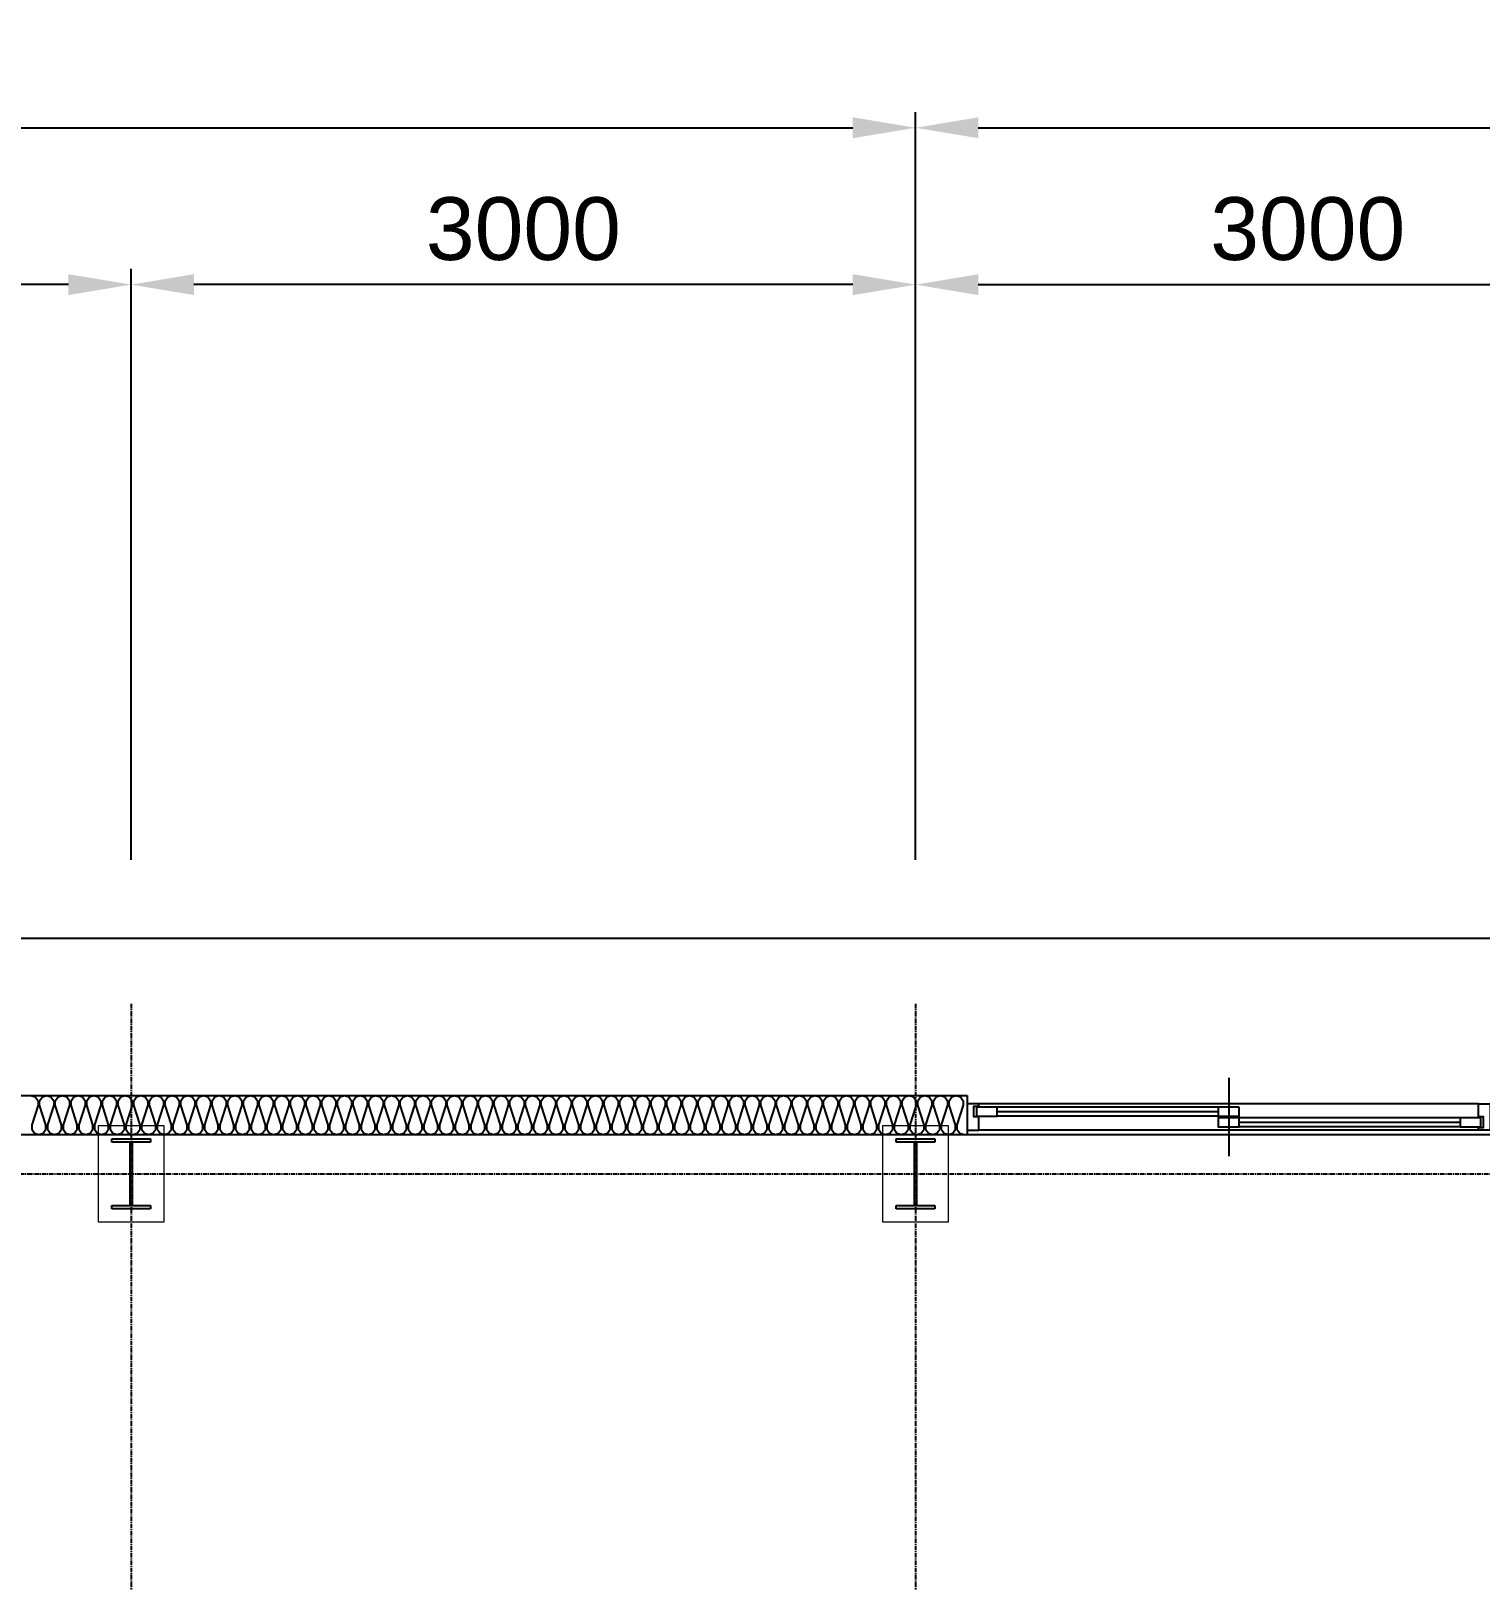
# Model space of a CAD drawing. Header units: millimetres. Extents: x 66027 to 360317, y -114806 to -64032.
# Drawn here: x 85867 to 91409, y -81974 to -76047 of the extents above; entities that cross this region are included whole.
import ezdxf

# ---------------------------------------------------------------- set-up
doc = ezdxf.new("R2010")
doc.units = ezdxf.units.MM
doc.header["$LTSCALE"] = 140
doc.linetypes.add('CENTER', pattern=[2, 1.25, -0.25, 0.25, -0.25])
doc.layers.get('Defpoints').update_dxf_attribs({"color": 175})
for name, color, linetype in [('1CEN', 20, 'CENTER'), ('AA-DWXM-WIND', 4, 'Continuous'), ('AA-WAXM-ASMB', 7, 'Continuous'), ('C_CEN', 1, 'CENTER'), ('C_CONC', 3, 'Continuous'), ('C_STEEL', 2, 'Continuous'), ('DIM-SCALE', 7, 'Continuous'), ('HAT', 8, 'Continuous'), ('Xref_Gypsum_ELEV2$0$AA-ELEV-PCN02', 2, 'Continuous')]:
    doc.layers.add(name, color=color, linetype=linetype)
doc.layers.add('Base Plate', color=2, linetype='Continuous', lineweight=0)
doc.styles.add('Arial', font='arial.ttf')
doc.dimstyles.new('일반도면_0050', dxfattribs={"dimtxt": 200, "dimasz": 200, "dimexe": 50, "dimexo": 250, "dimgap": 75, "dimtad": 1, "dimdec": 0, "dimzin": 0, "dimdsep": 46, "dimtxsty": 'Arial', "dimcen": -250, "dimclrd": 7, "dimclre": 7, "dimclrt": 2, "dimadec": 0, "dimazin": 0, "dimtfac": 1, "dimtdec": 0, "dimtix": 1, "dimtmove": 2, "dimatfit": 3, "dimfxl": 1, "dimtolj": 1, "dimtzin": 0, "dimarcsym": 0})

# ---------------------------------------------------------------- blocks, each defined once
blk = doc.blocks.new('cu')
at = {"layer": 'C_STEEL', "extrusion": (0, 0, -1)}
for p, q in [((11702, 267), (11850, 267)), ((11702, 254), (11702, 267)), ((11850, 254), (11702, 254)), ((11772.19, 254), (11779.81, 254)), ((11772.19, 13), (11772.19, 254)), ((11779.81, 254), (11779.81, 13)), ((11850, 267), (11850, 254)), ((14702, 267), (14850, 267)), ((14702, 254), (14702, 267)), ((14850, 254), (14702, 254)), ((14772.19, 254), (14779.81, 254)), ((14772.19, 13), (14772.19, 254)), ((14779.81, 254), (14779.81, 13)), ((14850, 267), (14850, 254)), ((11702, 13), (11850, 13)), ((11702, 0), (11702, 13)), ((11779.81, 13), (11772.19, 13)), ((11850, 13), (11850, 0)), ((14702, 13), (14850, 13)), ((14702, 0), (14702, 13)), ((14779.81, 13), (14772.19, 13)), ((14850, 13), (14850, 0)), ((11850, 0), (11702, 0)), ((14850, 0), (14702, 0))]:
    blk.add_line(p, q, dxfattribs=at)
blk = doc.blocks.new('c1')
at = {"layer": 'C_CEN', "color": 1, "ltscale": 0.1}
blk.add_line((-1249.7, 14700), (19450.3, 14700), dxfattribs=at)
at = {"layer": 'C_STEEL'}
blk.add_blockref('cu', (-1175.7, 14566.5), dxfattribs=at)
blk = doc.blocks.new('*D159')
at = {"layer": 'Defpoints', "color": 0}
for p in [(89250.3, -76417.2), (74250.3, -79517.1), (89250.3, -79517.1)]:
    blk.add_point(p, dxfattribs=at)
at = {"layer": 'DIM-SCALE', "color": 7, "lineweight": -2}
for p, q in [((74250.3, -79217.1), (74250.3, -76357.2)), ((89250.3, -79217.1), (89250.3, -76357.2)), ((74490.3, -76417.2), (89010.3, -76417.2))]:
    blk.add_line(p, q, dxfattribs=at)
at = {"layer": 'DIM-SCALE', "color": 7}
for points in [[(74490.3, -76377.2), (74490.3, -76457.2), (74250.3, -76417.2)], [(89010.3, -76377.2), (89010.3, -76457.2), (89250.3, -76417.2)]]:
    blk.add_solid(points, dxfattribs=at)
at = {"layer": 'DIM-SCALE', "color": 2, "insert": (81750.3, -76204.6), "char_height": 240, "attachment_point": 5, "style": 'Arial'}
blk.add_mtext('\\A1;15000', dxfattribs=at)
blk = doc.blocks.new('*D162')
at = {"layer": 'Defpoints', "color": 0}
for p in [(86250.3, -77017.1), (86250.3, -79517.1), (89250.3, -79517.1)]:
    blk.add_point(p, dxfattribs=at)
at = {"layer": 'DIM-SCALE', "color": 7, "lineweight": -2}
for p, q in [((86250.3, -79217.1), (86250.3, -76957.1)), ((89250.3, -79217.1), (89250.3, -76957.1)), ((89010.3, -77017.1), (86490.3, -77017.1))]:
    blk.add_line(p, q, dxfattribs=at)
at = {"layer": 'DIM-SCALE', "color": 7}
for points in [[(86490.3, -76977.1), (86490.3, -77057.1), (86250.3, -77017.1)], [(89010.3, -76977.1), (89010.3, -77057.1), (89250.3, -77017.1)]]:
    blk.add_solid(points, dxfattribs=at)
at = {"layer": 'DIM-SCALE', "color": 2, "insert": (87750.3, -76804.5), "char_height": 240, "attachment_point": 5, "style": 'Arial'}
blk.add_mtext('\\A1;3000', dxfattribs=at)
blk = doc.blocks.new('*D163')
at = {"layer": 'Defpoints', "color": 0}
for p in [(92250.3, -77017.1), (89250.3, -79517.1), (92250.3, -79517.1)]:
    blk.add_point(p, dxfattribs=at)
at = {"layer": 'DIM-SCALE', "color": 7, "lineweight": -2}
for p, q in [((89250.3, -79217.1), (89250.3, -76957.1)), ((92250.3, -79217.1), (92250.3, -76957.1)), ((89490.3, -77017.1), (92010.3, -77017.1))]:
    blk.add_line(p, q, dxfattribs=at)
at = {"layer": 'DIM-SCALE', "color": 7}
for points in [[(89490.3, -76977.1), (89490.3, -77057.1), (89250.3, -77017.1)], [(92010.3, -76977.1), (92010.3, -77057.1), (92250.3, -77017.1)]]:
    blk.add_solid(points, dxfattribs=at)
at = {"layer": 'DIM-SCALE', "color": 2, "insert": (90750.3, -76804.5), "char_height": 240, "attachment_point": 5, "style": 'Arial'}
blk.add_mtext('\\A1;3000', dxfattribs=at)
blk = doc.blocks.new('*D166')
at = {"layer": 'Defpoints', "color": 0}
for p in [(83250.3, -77017.1), (83250.3, -79517.1), (86250.3, -79517.1)]:
    blk.add_point(p, dxfattribs=at)
at = {"layer": 'DIM-SCALE', "color": 7, "lineweight": -2}
for p, q in [((83250.3, -79217.1), (83250.3, -76957.1)), ((86250.3, -79217.1), (86250.3, -76957.1)), ((86010.3, -77017.1), (83490.3, -77017.1))]:
    blk.add_line(p, q, dxfattribs=at)
at = {"layer": 'DIM-SCALE', "color": 7}
for points in [[(83490.3, -76977.1), (83490.3, -77057.1), (83250.3, -77017.1)], [(86010.3, -76977.1), (86010.3, -77057.1), (86250.3, -77017.1)]]:
    blk.add_solid(points, dxfattribs=at)
at = {"layer": 'DIM-SCALE', "color": 2, "insert": (84750.3, -76804.5), "char_height": 240, "attachment_point": 5, "style": 'Arial'}
blk.add_mtext('\\A1;3000', dxfattribs=at)
blk = doc.blocks.new('*U9')
at = {"layer": 'AA-DWXM-WIND', "color": 8}
for p, q in [((1000, 300), (1000, 0)), ((1955, 200), (45, 200)), ((960, 188), (115, 188)), ((960, 153), (115, 153)), ((1885, 147), (1040, 147)), ((1955, 100), (45, 100)), ((1885, 112), (1040, 112))]:
    blk.add_line(p, q, dxfattribs=at)
at = {"layer": 'AA-DWXM-WIND'}
for p, q in [((960, 170), (115, 170)), ((1885, 129), (1040, 129))]:
    blk.add_line(p, q, dxfattribs=at)
for points in [[(0, 100), (45, 100), (45, 150), (25, 150), (25, 191), (45, 191), (45, 200), (0, 200)], [(115, 188), (35, 188), (35, 153), (115, 153)], [(1040, 188), (960, 188), (960, 153), (1040, 153)], [(2000, 100), (1955, 100), (1955, 109), (1975, 109), (1975, 150), (1955, 150), (1955, 200), (2000, 200)], [(1040, 147), (960, 147), (960, 112), (1040, 112)], [(1965, 147), (1885, 147), (1885, 112), (1965, 112)]]:
    blk.add_lwpolyline(points, close=True, dxfattribs=at)
blk = doc.blocks.new('A$C9d302cdc')
at = {"color": 8}
blk.add_line((-5180.6, -175), (19361.9, -175), dxfattribs=at)
at = {"layer": 'AA-WAXM-ASMB'}
for p, q in [((5797.5, -25), (12197.5, -25)), ((12197.5, -25), (12197.5, -175)), ((5797.5, -175), (13797.5, -175))]:
    blk.add_line(p, q, dxfattribs=at)
at = {"layer": 'HAT'}
for p, q in [((8616.8, -25), (8633.3, -31)), ((8633.3, -31), (8643.8, -46)), ((8643.8, -46), (8643.8, -62.5)), ((8649.8, -46), (8660.3, -31)), ((8649.8, -62.5), (8649.8, -46)), ((8660.3, -31), (8676.8, -25)), ((8676.8, -25), (8693.3, -31)), ((8693.3, -31), (8703.8, -46)), ((8703.8, -46), (8703.8, -62.5)), ((8709.8, -46), (8720.3, -31)), ((8709.8, -62.5), (8709.8, -46)), ((8720.3, -31), (8736.8, -25)), ((8736.8, -25), (8753.3, -31)), ((8753.3, -31), (8763.8, -46)), ((8763.8, -46), (8763.8, -62.5)), ((8769.8, -46), (8780.3, -31)), ((8769.8, -62.5), (8769.8, -46)), ((8780.3, -31), (8796.8, -25)), ((8796.8, -25), (8813.3, -31)), ((8813.3, -31), (8823.8, -46)), ((8823.8, -46), (8823.8, -62.5)), ((8829.8, -46), (8840.3, -31)), ((8829.8, -62.5), (8829.8, -46)), ((8840.3, -31), (8856.8, -25)), ((8856.8, -25), (8873.3, -31)), ((8873.3, -31), (8883.8, -46)), ((8883.8, -46), (8883.8, -62.5)), ((8889.8, -46), (8900.3, -31)), ((8889.8, -62.5), (8889.8, -46)), ((8900.3, -31), (8916.8, -25)), ((8916.8, -25), (8933.3, -31)), ((8933.3, -31), (8943.8, -46)), ((8943.8, -46), (8943.8, -62.5)), ((8949.8, -46), (8960.3, -31)), ((8949.8, -62.5), (8949.8, -46)), ((8960.3, -31), (8976.8, -25)), ((8976.8, -25), (8993.3, -31)), ((8993.3, -31), (9003.8, -46)), ((9003.8, -46), (9003.8, -62.5)), ((9009.8, -46), (9020.3, -31)), ((9009.8, -62.5), (9009.8, -46)), ((9020.3, -31), (9036.8, -25)), ((9036.8, -25), (9053.3, -31)), ((9053.3, -31), (9063.8, -46)), ((9063.8, -46), (9063.8, -62.5)), ((9069.8, -46), (9080.3, -31)), ((9069.8, -62.5), (9069.8, -46)), ((9080.3, -31), (9096.8, -25)), ((9096.8, -25), (9113.3, -31)), ((9113.3, -31), (9123.8, -46)), ((9123.8, -46), (9123.8, -62.5)), ((9129.8, -46), (9140.3, -31)), ((9129.8, -62.5), (9129.8, -46)), ((9140.3, -31), (9156.8, -25)), ((9156.8, -25), (9173.3, -31)), ((9173.3, -31), (9183.8, -46)), ((9183.8, -46), (9183.8, -62.5)), ((9189.8, -46), (9200.3, -31)), ((9189.8, -62.5), (9189.8, -46)), ((9200.3, -31), (9216.8, -25)), ((9216.8, -25), (9233.3, -31)), ((9233.3, -31), (9243.8, -46)), ((9243.8, -46), (9243.8, -62.5)), ((9249.8, -46), (9260.3, -31)), ((9249.8, -62.5), (9249.8, -46)), ((9260.3, -31), (9276.8, -25)), ((9276.8, -25), (9293.3, -31)), ((9293.3, -31), (9303.8, -46)), ((9303.8, -46), (9303.8, -62.5)), ((9309.1, -46), (9319.6, -31)), ((9309.1, -62.5), (9309.1, -46)), ((9319.6, -31), (9336.1, -25)), ((9336.1, -25), (9352.6, -31)), ((9352.6, -31), (9363.1, -46)), ((9363.1, -46), (9363.1, -62.5)), ((9369.1, -46), (9379.6, -31)), ((9369.1, -62.5), (9369.1, -46)), ((9379.6, -31), (9396.1, -25)), ((9396.1, -25), (9412.6, -31)), ((9412.6, -31), (9423.1, -46)), ((9423.1, -46), (9423.1, -62.5)), ((9429.1, -46), (9439.6, -31)), ((9429.1, -62.5), (9429.1, -46)), ((9439.6, -31), (9456.1, -25)), ((9456.1, -25), (9472.6, -31)), ((9472.6, -31), (9483.1, -46)), ((9483.1, -46), (9483.1, -62.5)), ((9489.1, -46), (9499.6, -31)), ((9489.1, -62.5), (9489.1, -46)), ((9499.6, -31), (9516.1, -25)), ((9516.1, -25), (9532.6, -31)), ((9532.6, -31), (9543.1, -46)), ((9543.1, -46), (9543.1, -62.5)), ((9549.1, -46), (9559.6, -31)), ((9549.1, -62.5), (9549.1, -46)), ((9559.6, -31), (9576.1, -25)), ((9576.1, -25), (9592.6, -31)), ((9592.6, -31), (9603.1, -46)), ((9603.1, -46), (9603.1, -62.5)), ((9609.1, -46), (9619.6, -31)), ((9609.1, -62.5), (9609.1, -46)), ((9619.6, -31), (9636.1, -25)), ((9636.1, -25), (9652.6, -31)), ((9652.6, -31), (9663.1, -46)), ((9663.1, -46), (9663.1, -62.5)), ((9669.1, -46), (9679.6, -31)), ((9669.1, -62.5), (9669.1, -46)), ((9679.6, -31), (9696.1, -25)), ((9696.1, -25), (9712.6, -31)), ((9712.6, -31), (9723.1, -46)), ((9723.1, -46), (9723.1, -62.5)), ((9729.1, -46), (9739.6, -31)), ((9729.1, -62.5), (9729.1, -46)), ((9739.6, -31), (9756.1, -25)), ((9756.1, -25), (9772.6, -31)), ((9772.6, -31), (9783.1, -46)), ((9783.1, -46), (9783.1, -62.5)), ((9789.1, -46), (9799.6, -31)), ((9789.1, -62.5), (9789.1, -46)), ((9799.6, -31), (9816.1, -25)), ((9816.1, -25), (9832.6, -31)), ((9832.6, -31), (9843.1, -46)), ((9843.1, -46), (9843.1, -62.5)), ((9849.1, -46), (9859.6, -31)), ((9849.1, -62.5), (9849.1, -46)), ((9859.6, -31), (9876.1, -25)), ((9876.1, -25), (9892.6, -31)), ((9892.6, -31), (9903.1, -46)), ((9903.1, -46), (9903.1, -62.5)), ((9909.1, -46), (9919.6, -31)), ((9909.1, -62.5), (9909.1, -46)), ((9919.6, -31), (9936.1, -25)), ((9936.1, -25), (9952.6, -31)), ((9952.6, -31), (9963.1, -46)), ((9963.1, -46), (9963.1, -62.5)), ((9969.1, -46), (9979.6, -31)), ((9969.1, -62.5), (9969.1, -46)), ((9979.6, -31), (9996.1, -25)), ((9996.1, -25), (10012.6, -31)), ((10012.6, -31), (10023.1, -46)), ((10023.1, -46), (10023.1, -62.5)), ((10029.1, -46), (10039.6, -31)), ((10029.1, -62.5), (10029.1, -46)), ((10039.6, -31), (10056.1, -25)), ((10056.1, -25), (10072.6, -31)), ((10072.6, -31), (10083.1, -46)), ((10083.1, -46), (10083.1, -62.5)), ((10089.1, -46), (10099.6, -31)), ((10089.1, -62.5), (10089.1, -46)), ((10099.6, -31), (10116.1, -25)), ((10116.1, -25), (10132.6, -31)), ((10132.6, -31), (10143.1, -46)), ((10143.1, -46), (10143.1, -62.5)), ((10149.1, -46), (10159.6, -31)), ((10149.1, -62.5), (10149.1, -46)), ((10159.6, -31), (10176.1, -25)), ((10176.1, -25), (10192.6, -31)), ((10192.6, -31), (10203.1, -46)), ((10203.1, -46), (10203.1, -62.5)), ((10209.1, -46), (10219.6, -31)), ((10209.1, -62.5), (10209.1, -46)), ((10219.6, -31), (10236.1, -25)), ((10236.1, -25), (10252.6, -31)), ((10252.6, -31), (10263.1, -46)), ((10263.1, -46), (10263.1, -62.5)), ((10269.1, -46), (10279.6, -31)), ((10269.1, -62.5), (10269.1, -46)), ((10279.6, -31), (10296.1, -25)), ((10296.1, -25), (10312.6, -31)), ((10312.6, -31), (10323.1, -46)), ((10323.1, -46), (10323.1, -62.5)), ((10328.4, -46), (10338.9, -31)), ((10328.4, -62.5), (10328.4, -46)), ((10338.9, -31), (10355.4, -25)), ((10355.4, -25), (10371.9, -31)), ((10371.9, -31), (10382.4, -46)), ((10382.4, -46), (10382.4, -62.5)), ((10388.4, -46), (10398.9, -31)), ((10388.4, -62.5), (10388.4, -46)), ((10398.9, -31), (10415.4, -25)), ((10415.4, -25), (10431.9, -31)), ((10431.9, -31), (10442.4, -46)), ((10442.4, -46), (10442.4, -62.5)), ((10448.4, -46), (10458.9, -31)), ((10448.4, -62.5), (10448.4, -46)), ((10458.9, -31), (10475.4, -25)), ((10475.4, -25), (10491.9, -31)), ((10491.9, -31), (10502.4, -46)), ((10502.4, -46), (10502.4, -62.5)), ((10508.4, -46), (10518.9, -31)), ((10508.4, -62.5), (10508.4, -46)), ((10518.9, -31), (10535.4, -25)), ((10535.4, -25), (10551.9, -31)), ((10551.9, -31), (10562.4, -46)), ((10562.4, -46), (10562.4, -62.5)), ((10568.4, -46), (10578.9, -31)), ((10568.4, -62.5), (10568.4, -46)), ((10578.9, -31), (10595.4, -25)), ((10595.4, -25), (10611.9, -31)), ((10611.9, -31), (10622.4, -46)), ((10622.4, -46), (10622.4, -62.5)), ((10628.4, -46), (10638.9, -31)), ((10628.4, -62.5), (10628.4, -46)), ((10638.9, -31), (10655.4, -25)), ((10655.4, -25), (10671.9, -31)), ((10671.9, -31), (10682.4, -46)), ((10682.4, -46), (10682.4, -62.5)), ((10688.4, -46), (10698.9, -31)), ((10688.4, -62.5), (10688.4, -46)), ((10698.9, -31), (10715.4, -25)), ((10715.4, -25), (10731.9, -31)), ((10731.9, -31), (10742.4, -46)), ((10742.4, -46), (10742.4, -62.5)), ((10748.4, -46), (10758.9, -31)), ((10748.4, -62.5), (10748.4, -46)), ((10758.9, -31), (10775.4, -25)), ((10775.4, -25), (10791.9, -31)), ((10791.9, -31), (10802.4, -46)), ((10802.4, -46), (10802.4, -62.5)), ((10808.4, -46), (10818.9, -31)), ((10808.4, -62.5), (10808.4, -46)), ((10818.9, -31), (10835.4, -25)), ((10835.4, -25), (10851.9, -31)), ((10851.9, -31), (10862.4, -46)), ((10862.4, -46), (10862.4, -62.5)), ((10868.4, -46), (10878.9, -31)), ((10868.4, -62.5), (10868.4, -46)), ((10878.9, -31), (10895.4, -25)), ((10895.4, -25), (10911.9, -31)), ((10911.9, -31), (10922.4, -46)), ((10922.4, -46), (10922.4, -62.5)), ((10928.4, -46), (10938.9, -31)), ((10928.4, -62.5), (10928.4, -46)), ((10938.9, -31), (10955.4, -25)), ((10955.4, -25), (10971.9, -31)), ((10971.9, -31), (10982.4, -46)), ((10982.4, -46), (10982.4, -62.5)), ((10988.4, -46), (10998.9, -31)), ((10988.4, -62.5), (10988.4, -46)), ((10998.9, -31), (11015.4, -25)), ((11015.4, -25), (11031.9, -31)), ((11031.9, -31), (11042.4, -46)), ((11042.4, -46), (11042.4, -62.5)), ((11048.4, -46), (11058.9, -31)), ((11048.4, -62.5), (11048.4, -46)), ((11058.9, -31), (11075.4, -25)), ((11075.4, -25), (11091.9, -31)), ((11091.9, -31), (11102.4, -46)), ((11102.4, -46), (11102.4, -62.5)), ((11108.4, -46), (11118.9, -31)), ((11108.4, -62.5), (11108.4, -46)), ((11118.9, -31), (11135.4, -25)), ((11135.4, -25), (11151.9, -31)), ((11151.9, -31), (11162.4, -46)), ((11162.4, -46), (11162.4, -62.5)), ((11168.4, -46), (11178.9, -31)), ((11168.4, -62.5), (11168.4, -46)), ((11178.9, -31), (11195.4, -25)), ((11195.4, -25), (11211.9, -31)), ((11211.9, -31), (11222.4, -46)), ((11222.4, -46), (11222.4, -62.5)), ((11228.4, -46), (11238.9, -31)), ((11228.4, -62.5), (11228.4, -46)), ((11238.9, -31), (11255.4, -25)), ((11255.4, -25), (11271.9, -31)), ((11271.9, -31), (11282.4, -46)), ((11282.4, -46), (11282.4, -62.5)), ((11288.4, -46), (11298.9, -31)), ((11288.4, -62.5), (11288.4, -46)), ((11298.9, -31), (11315.4, -25)), ((11315.4, -25), (11331.9, -31)), ((11331.9, -31), (11342.4, -46)), ((11342.4, -46), (11342.4, -62.5)), ((11348.4, -46), (11358.9, -31)), ((11348.4, -62.5), (11348.4, -46)), ((11358.9, -31), (11375.4, -25)), ((11375.4, -25), (11391.9, -31)), ((11391.9, -31), (11402.4, -46)), ((11402.4, -46), (11402.4, -62.5)), ((11408.4, -46), (11418.9, -31)), ((11408.4, -62.5), (11408.4, -46)), ((11418.9, -31), (11435.4, -25)), ((11435.4, -25), (11451.9, -31)), ((11451.9, -31), (11462.4, -46)), ((11462.4, -46), (11462.4, -62.5)), ((11468.4, -46), (11478.9, -31)), ((11468.4, -62.5), (11468.4, -46)), ((11478.9, -31), (11495.4, -25)), ((11495.4, -25), (11511.9, -31)), ((11511.9, -31), (11522.4, -46)), ((11522.4, -46), (11522.4, -62.5)), ((11528.4, -46), (11538.9, -31)), ((11528.4, -62.5), (11528.4, -46)), ((11538.9, -31), (11555.4, -25)), ((11555.4, -25), (11571.9, -31)), ((11571.9, -31), (11582.4, -46)), ((11582.4, -46), (11582.4, -62.5)), ((11588.4, -46), (11598.9, -31)), ((11588.4, -62.5), (11588.4, -46)), ((11598.9, -31), (11615.4, -25)), ((11615.4, -25), (11631.9, -31)), ((11631.9, -31), (11642.4, -46)), ((11642.4, -46), (11642.4, -62.5)), ((11648.4, -46), (11658.9, -31)), ((11648.4, -62.5), (11648.4, -46)), ((11658.9, -31), (11675.4, -25)), ((11675.4, -25), (11691.9, -31)), ((11691.9, -31), (11702.4, -46)), ((11702.4, -46), (11702.4, -62.5)), ((11708.4, -46), (11718.9, -31)), ((11708.4, -62.5), (11708.4, -46)), ((11718.9, -31), (11735.4, -25)), ((11735.4, -25), (11751.9, -31)), ((11751.9, -31), (11762.4, -46)), ((11762.4, -46), (11762.4, -62.5)), ((11768.4, -46), (11778.9, -31)), ((11768.4, -62.5), (11768.4, -46)), ((11778.9, -31), (11795.4, -25)), ((11795.4, -25), (11811.9, -31)), ((11811.9, -31), (11822.4, -46)), ((11822.4, -46), (11822.4, -62.5)), ((11828.4, -46), (11838.9, -31)), ((11828.4, -62.5), (11828.4, -46)), ((11838.9, -31), (11855.4, -25)), ((11855.4, -25), (11871.9, -31)), ((11871.9, -31), (11882.4, -46)), ((11882.4, -46), (11882.4, -62.5)), ((11888.4, -46), (11898.9, -31)), ((11888.4, -62.5), (11888.4, -46)), ((11898.9, -31), (11915.4, -25)), ((11915.4, -25), (11931.9, -31)), ((11931.9, -31), (11942.4, -46)), ((11942.4, -46), (11942.4, -62.5)), ((11948.4, -46), (11958.9, -31)), ((11948.4, -62.5), (11948.4, -46)), ((11958.9, -31), (11975.4, -25)), ((11975.4, -25), (11991.9, -31)), ((11991.9, -31), (12002.4, -46)), ((12002.4, -46), (12002.4, -62.5)), ((12008.4, -46), (12018.9, -31)), ((12008.4, -62.5), (12008.4, -46)), ((12018.9, -31), (12035.4, -25)), ((12035.4, -25), (12051.9, -31)), ((12051.9, -31), (12062.4, -46)), ((12062.4, -46), (12062.4, -62.5)), ((12068.4, -46), (12078.9, -31)), ((12068.4, -62.5), (12068.4, -46)), ((12078.9, -31), (12095.4, -25)), ((12095.4, -25), (12111.9, -31)), ((12111.9, -31), (12122.4, -46)), ((12122.4, -46), (12122.4, -62.5)), ((12128.4, -46), (12138.9, -31)), ((12128.4, -62.5), (12128.4, -46)), ((12138.9, -31), (12155.4, -25)), ((12155.4, -25), (12171.9, -31)), ((12171.9, -31), (12182.4, -46)), ((12182.4, -46), (12182.4, -62.5)), ((8643.8, -62.5), (8619.8, -137.5)), ((8673.8, -137.5), (8649.8, -62.5)), ((8703.8, -62.5), (8679.8, -137.5)), ((8733.8, -137.5), (8709.8, -62.5)), ((8763.8, -62.5), (8739.8, -137.5)), ((8793.8, -137.5), (8769.8, -62.5)), ((8823.8, -62.5), (8799.8, -137.5)), ((8853.8, -137.5), (8829.8, -62.5)), ((8883.8, -62.5), (8859.8, -137.5)), ((8913.8, -137.5), (8889.8, -62.5)), ((8943.8, -62.5), (8919.8, -137.5)), ((8973.8, -137.5), (8949.8, -62.5)), ((9003.8, -62.5), (8979.8, -137.5)), ((9033.8, -137.5), (9009.8, -62.5)), ((9063.8, -62.5), (9039.8, -137.5)), ((9093.8, -137.5), (9069.8, -62.5)), ((9123.8, -62.5), (9099.8, -137.5)), ((9153.8, -137.5), (9129.8, -62.5)), ((9183.8, -62.5), (9159.8, -137.5)), ((9213.8, -137.5), (9189.8, -62.5)), ((9243.8, -62.5), (9219.8, -137.5)), ((9273.8, -137.5), (9249.8, -62.5)), ((9303.8, -62.5), (9279.8, -137.5)), ((9333.1, -137.5), (9309.1, -62.5)), ((9363.1, -62.5), (9339.1, -137.5)), ((9393.1, -137.5), (9369.1, -62.5)), ((9423.1, -62.5), (9399.1, -137.5)), ((9453.1, -137.5), (9429.1, -62.5)), ((9483.1, -62.5), (9459.1, -137.5)), ((9513.1, -137.5), (9489.1, -62.5)), ((9543.1, -62.5), (9519.1, -137.5)), ((9573.1, -137.5), (9549.1, -62.5)), ((9603.1, -62.5), (9579.1, -137.5)), ((9633.1, -137.5), (9609.1, -62.5)), ((9663.1, -62.5), (9639.1, -137.5)), ((9693.1, -137.5), (9669.1, -62.5)), ((9723.1, -62.5), (9699.1, -137.5)), ((9753.1, -137.5), (9729.1, -62.5)), ((9783.1, -62.5), (9759.1, -137.5)), ((9813.1, -137.5), (9789.1, -62.5)), ((9843.1, -62.5), (9819.1, -137.5)), ((9873.1, -137.5), (9849.1, -62.5)), ((9903.1, -62.5), (9879.1, -137.5)), ((9933.1, -137.5), (9909.1, -62.5)), ((9963.1, -62.5), (9939.1, -137.5)), ((9993.1, -137.5), (9969.1, -62.5)), ((10023.1, -62.5), (9999.1, -137.5)), ((10053.1, -137.5), (10029.1, -62.5)), ((10083.1, -62.5), (10059.1, -137.5)), ((10113.1, -137.5), (10089.1, -62.5)), ((10143.1, -62.5), (10119.1, -137.5)), ((10173.1, -137.5), (10149.1, -62.5)), ((10203.1, -62.5), (10179.1, -137.5)), ((10233.1, -137.5), (10209.1, -62.5)), ((10263.1, -62.5), (10239.1, -137.5)), ((10293.1, -137.5), (10269.1, -62.5)), ((10323.1, -62.5), (10299.1, -137.5)), ((10352.4, -137.5), (10328.4, -62.5)), ((10382.4, -62.5), (10358.4, -137.5)), ((10412.4, -137.5), (10388.4, -62.5)), ((10442.4, -62.5), (10418.4, -137.5)), ((10472.4, -137.5), (10448.4, -62.5)), ((10502.4, -62.5), (10478.4, -137.5)), ((10532.4, -137.5), (10508.4, -62.5)), ((10562.4, -62.5), (10538.4, -137.5)), ((10592.4, -137.5), (10568.4, -62.5)), ((10622.4, -62.5), (10598.4, -137.5)), ((10652.4, -137.5), (10628.4, -62.5)), ((10682.4, -62.5), (10658.4, -137.5)), ((10712.4, -137.5), (10688.4, -62.5)), ((10742.4, -62.5), (10718.4, -137.5)), ((10772.4, -137.5), (10748.4, -62.5)), ((10802.4, -62.5), (10778.4, -137.5)), ((10832.4, -137.5), (10808.4, -62.5)), ((10862.4, -62.5), (10838.4, -137.5)), ((10892.4, -137.5), (10868.4, -62.5)), ((10922.4, -62.5), (10898.4, -137.5)), ((10952.4, -137.5), (10928.4, -62.5)), ((10982.4, -62.5), (10958.4, -137.5)), ((11012.4, -137.5), (10988.4, -62.5)), ((11042.4, -62.5), (11018.4, -137.5)), ((11072.4, -137.5), (11048.4, -62.5)), ((11102.4, -62.5), (11078.4, -137.5)), ((11132.4, -137.5), (11108.4, -62.5)), ((11162.4, -62.5), (11138.4, -137.5)), ((11192.4, -137.5), (11168.4, -62.5)), ((11222.4, -62.5), (11198.4, -137.5)), ((11252.4, -137.5), (11228.4, -62.5)), ((11282.4, -62.5), (11258.4, -137.5)), ((11312.4, -137.5), (11288.4, -62.5)), ((11342.4, -62.5), (11318.4, -137.5)), ((11372.4, -137.5), (11348.4, -62.5)), ((11402.4, -62.5), (11378.4, -137.5)), ((11432.4, -137.5), (11408.4, -62.5)), ((11462.4, -62.5), (11438.4, -137.5)), ((11492.4, -137.5), (11468.4, -62.5)), ((11522.4, -62.5), (11498.4, -137.5)), ((11552.4, -137.5), (11528.4, -62.5)), ((11582.4, -62.5), (11558.4, -137.5)), ((11612.4, -137.5), (11588.4, -62.5)), ((11642.4, -62.5), (11618.4, -137.5)), ((11672.4, -137.5), (11648.4, -62.5)), ((11702.4, -62.5), (11678.4, -137.5)), ((11732.4, -137.5), (11708.4, -62.5)), ((11762.4, -62.5), (11738.4, -137.5)), ((11792.4, -137.5), (11768.4, -62.5)), ((11822.4, -62.5), (11798.4, -137.5)), ((11852.4, -137.5), (11828.4, -62.5)), ((11882.4, -62.5), (11858.4, -137.5)), ((11912.4, -137.5), (11888.4, -62.5)), ((11942.4, -62.5), (11918.4, -137.5)), ((11972.4, -137.5), (11948.4, -62.5)), ((12002.4, -62.5), (11978.4, -137.5)), ((12032.4, -137.5), (12008.4, -62.5)), ((12062.4, -62.5), (12038.4, -137.5)), ((12092.4, -137.5), (12068.4, -62.5)), ((12122.4, -62.5), (12098.4, -137.5)), ((12152.4, -137.5), (12128.4, -62.5)), ((12182.4, -62.5), (12158.4, -137.5)), ((8619.8, -137.5), (8619.8, -154)), ((8619.8, -154), (8630.3, -169)), ((8630.3, -169), (8646.8, -175)), ((8646.8, -175), (8663.3, -169)), ((8663.3, -169), (8673.8, -154)), ((8673.8, -154), (8673.8, -137.5)), ((8679.8, -137.5), (8679.8, -154)), ((8679.8, -154), (8690.3, -169)), ((8690.3, -169), (8706.8, -175)), ((8706.8, -175), (8723.3, -169)), ((8723.3, -169), (8733.8, -154)), ((8733.8, -154), (8733.8, -137.5)), ((8739.8, -137.5), (8739.8, -154)), ((8739.8, -154), (8750.3, -169)), ((8750.3, -169), (8766.8, -175)), ((8766.8, -175), (8783.3, -169)), ((8783.3, -169), (8793.8, -154)), ((8793.8, -154), (8793.8, -137.5)), ((8799.8, -137.5), (8799.8, -154)), ((8799.8, -154), (8810.3, -169)), ((8810.3, -169), (8826.8, -175)), ((8826.8, -175), (8843.3, -169)), ((8843.3, -169), (8853.8, -154)), ((8853.8, -154), (8853.8, -137.5)), ((8859.8, -137.5), (8859.8, -154)), ((8859.8, -154), (8870.3, -169)), ((8870.3, -169), (8886.8, -175)), ((8886.8, -175), (8903.3, -169)), ((8903.3, -169), (8913.8, -154)), ((8913.8, -154), (8913.8, -137.5)), ((8919.8, -137.5), (8919.8, -154)), ((8919.8, -154), (8930.3, -169)), ((8930.3, -169), (8946.8, -175)), ((8946.8, -175), (8963.3, -169)), ((8963.3, -169), (8973.8, -154)), ((8973.8, -154), (8973.8, -137.5)), ((8979.8, -137.5), (8979.8, -154)), ((8979.8, -154), (8990.3, -169)), ((8990.3, -169), (9006.8, -175)), ((9006.8, -175), (9023.3, -169)), ((9023.3, -169), (9033.8, -154)), ((9033.8, -154), (9033.8, -137.5)), ((9039.8, -137.5), (9039.8, -154)), ((9039.8, -154), (9050.3, -169)), ((9050.3, -169), (9066.8, -175)), ((9066.8, -175), (9083.3, -169)), ((9083.3, -169), (9093.8, -154)), ((9093.8, -154), (9093.8, -137.5)), ((9099.8, -137.5), (9099.8, -154)), ((9099.8, -154), (9110.3, -169)), ((9110.3, -169), (9126.8, -175)), ((9126.8, -175), (9143.3, -169)), ((9143.3, -169), (9153.8, -154)), ((9153.8, -154), (9153.8, -137.5)), ((9159.8, -137.5), (9159.8, -154)), ((9159.8, -154), (9170.3, -169)), ((9170.3, -169), (9186.8, -175)), ((9186.8, -175), (9203.3, -169)), ((9203.3, -169), (9213.8, -154)), ((9213.8, -154), (9213.8, -137.5)), ((9219.8, -137.5), (9219.8, -154)), ((9219.8, -154), (9230.3, -169)), ((9230.3, -169), (9246.8, -175)), ((9246.8, -175), (9263.3, -169)), ((9263.3, -169), (9273.8, -154)), ((9273.8, -154), (9273.8, -137.5)), ((9279.8, -137.5), (9279.8, -154)), ((9279.8, -154), (9290.3, -169)), ((9290.3, -169), (9306.8, -175)), ((9306.1, -175), (9322.6, -169)), ((9322.6, -169), (9333.1, -154)), ((9333.1, -154), (9333.1, -137.5)), ((9339.1, -137.5), (9339.1, -154)), ((9339.1, -154), (9349.6, -169)), ((9349.6, -169), (9366.1, -175)), ((9366.1, -175), (9382.6, -169)), ((9382.6, -169), (9393.1, -154)), ((9393.1, -154), (9393.1, -137.5)), ((9399.1, -137.5), (9399.1, -154)), ((9399.1, -154), (9409.6, -169)), ((9409.6, -169), (9426.1, -175)), ((9426.1, -175), (9442.6, -169)), ((9442.6, -169), (9453.1, -154)), ((9453.1, -154), (9453.1, -137.5)), ((9459.1, -137.5), (9459.1, -154)), ((9459.1, -154), (9469.6, -169)), ((9469.6, -169), (9486.1, -175)), ((9486.1, -175), (9502.6, -169)), ((9502.6, -169), (9513.1, -154)), ((9513.1, -154), (9513.1, -137.5)), ((9519.1, -137.5), (9519.1, -154)), ((9519.1, -154), (9529.6, -169)), ((9529.6, -169), (9546.1, -175)), ((9546.1, -175), (9562.6, -169)), ((9562.6, -169), (9573.1, -154)), ((9573.1, -154), (9573.1, -137.5)), ((9579.1, -137.5), (9579.1, -154)), ((9579.1, -154), (9589.6, -169)), ((9589.6, -169), (9606.1, -175)), ((9606.1, -175), (9622.6, -169)), ((9622.6, -169), (9633.1, -154)), ((9633.1, -154), (9633.1, -137.5)), ((9639.1, -137.5), (9639.1, -154)), ((9639.1, -154), (9649.6, -169)), ((9649.6, -169), (9666.1, -175)), ((9666.1, -175), (9682.6, -169)), ((9682.6, -169), (9693.1, -154)), ((9693.1, -154), (9693.1, -137.5)), ((9699.1, -137.5), (9699.1, -154)), ((9699.1, -154), (9709.6, -169)), ((9709.6, -169), (9726.1, -175)), ((9726.1, -175), (9742.6, -169)), ((9742.6, -169), (9753.1, -154)), ((9753.1, -154), (9753.1, -137.5)), ((9759.1, -137.5), (9759.1, -154)), ((9759.1, -154), (9769.6, -169)), ((9769.6, -169), (9786.1, -175)), ((9786.1, -175), (9802.6, -169)), ((9802.6, -169), (9813.1, -154)), ((9813.1, -154), (9813.1, -137.5)), ((9819.1, -137.5), (9819.1, -154)), ((9819.1, -154), (9829.6, -169)), ((9829.6, -169), (9846.1, -175)), ((9846.1, -175), (9862.6, -169)), ((9862.6, -169), (9873.1, -154)), ((9873.1, -154), (9873.1, -137.5)), ((9879.1, -137.5), (9879.1, -154)), ((9879.1, -154), (9889.6, -169)), ((9889.6, -169), (9906.1, -175)), ((9906.1, -175), (9922.6, -169)), ((9922.6, -169), (9933.1, -154)), ((9933.1, -154), (9933.1, -137.5)), ((9939.1, -137.5), (9939.1, -154)), ((9939.1, -154), (9949.6, -169)), ((9949.6, -169), (9966.1, -175)), ((9966.1, -175), (9982.6, -169)), ((9982.6, -169), (9993.1, -154)), ((9993.1, -154), (9993.1, -137.5)), ((9999.1, -137.5), (9999.1, -154)), ((9999.1, -154), (10009.6, -169)), ((10009.6, -169), (10026.1, -175)), ((10026.1, -175), (10042.6, -169)), ((10042.6, -169), (10053.1, -154)), ((10053.1, -154), (10053.1, -137.5)), ((10059.1, -137.5), (10059.1, -154)), ((10059.1, -154), (10069.6, -169)), ((10069.6, -169), (10086.1, -175)), ((10086.1, -175), (10102.6, -169)), ((10102.6, -169), (10113.1, -154)), ((10113.1, -154), (10113.1, -137.5)), ((10119.1, -137.5), (10119.1, -154)), ((10119.1, -154), (10129.6, -169)), ((10129.6, -169), (10146.1, -175)), ((10146.1, -175), (10162.6, -169)), ((10162.6, -169), (10173.1, -154)), ((10173.1, -154), (10173.1, -137.5)), ((10179.1, -137.5), (10179.1, -154)), ((10179.1, -154), (10189.6, -169)), ((10189.6, -169), (10206.1, -175)), ((10206.1, -175), (10222.6, -169)), ((10222.6, -169), (10233.1, -154)), ((10233.1, -154), (10233.1, -137.5)), ((10239.1, -137.5), (10239.1, -154)), ((10239.1, -154), (10249.6, -169)), ((10249.6, -169), (10266.1, -175)), ((10266.1, -175), (10282.6, -169)), ((10282.6, -169), (10293.1, -154)), ((10293.1, -154), (10293.1, -137.5)), ((10299.1, -137.5), (10299.1, -154)), ((10299.1, -154), (10309.6, -169)), ((10309.6, -169), (10326.1, -175)), ((10325.4, -175), (10341.9, -169)), ((10341.9, -169), (10352.4, -154)), ((10352.4, -154), (10352.4, -137.5)), ((10358.4, -137.5), (10358.4, -154)), ((10358.4, -154), (10368.9, -169)), ((10368.9, -169), (10385.4, -175)), ((10385.4, -175), (10401.9, -169)), ((10401.9, -169), (10412.4, -154)), ((10412.4, -154), (10412.4, -137.5)), ((10418.4, -137.5), (10418.4, -154)), ((10418.4, -154), (10428.9, -169)), ((10428.9, -169), (10445.4, -175)), ((10445.4, -175), (10461.9, -169)), ((10461.9, -169), (10472.4, -154)), ((10472.4, -154), (10472.4, -137.5)), ((10478.4, -137.5), (10478.4, -154)), ((10478.4, -154), (10488.9, -169)), ((10488.9, -169), (10505.4, -175)), ((10505.4, -175), (10521.9, -169)), ((10521.9, -169), (10532.4, -154)), ((10532.4, -154), (10532.4, -137.5)), ((10538.4, -137.5), (10538.4, -154)), ((10538.4, -154), (10548.9, -169)), ((10548.9, -169), (10565.4, -175)), ((10565.4, -175), (10581.9, -169)), ((10581.9, -169), (10592.4, -154)), ((10592.4, -154), (10592.4, -137.5)), ((10598.4, -137.5), (10598.4, -154)), ((10598.4, -154), (10608.9, -169)), ((10608.9, -169), (10625.4, -175)), ((10625.4, -175), (10641.9, -169)), ((10641.9, -169), (10652.4, -154)), ((10652.4, -154), (10652.4, -137.5)), ((10658.4, -137.5), (10658.4, -154)), ((10658.4, -154), (10668.9, -169)), ((10668.9, -169), (10685.4, -175)), ((10685.4, -175), (10701.9, -169)), ((10701.9, -169), (10712.4, -154)), ((10712.4, -154), (10712.4, -137.5)), ((10718.4, -137.5), (10718.4, -154)), ((10718.4, -154), (10728.9, -169)), ((10728.9, -169), (10745.4, -175)), ((10745.4, -175), (10761.9, -169)), ((10761.9, -169), (10772.4, -154)), ((10772.4, -154), (10772.4, -137.5)), ((10778.4, -137.5), (10778.4, -154)), ((10778.4, -154), (10788.9, -169)), ((10788.9, -169), (10805.4, -175)), ((10805.4, -175), (10821.9, -169)), ((10821.9, -169), (10832.4, -154)), ((10832.4, -154), (10832.4, -137.5)), ((10838.4, -137.5), (10838.4, -154)), ((10838.4, -154), (10848.9, -169)), ((10848.9, -169), (10865.4, -175)), ((10865.4, -175), (10881.9, -169)), ((10881.9, -169), (10892.4, -154)), ((10892.4, -154), (10892.4, -137.5)), ((10898.4, -137.5), (10898.4, -154)), ((10898.4, -154), (10908.9, -169)), ((10908.9, -169), (10925.4, -175)), ((10925.4, -175), (10941.9, -169)), ((10941.9, -169), (10952.4, -154)), ((10952.4, -154), (10952.4, -137.5)), ((10958.4, -137.5), (10958.4, -154)), ((10958.4, -154), (10968.9, -169)), ((10968.9, -169), (10985.4, -175)), ((10985.4, -175), (11001.9, -169)), ((11001.9, -169), (11012.4, -154)), ((11012.4, -154), (11012.4, -137.5)), ((11018.4, -137.5), (11018.4, -154)), ((11018.4, -154), (11028.9, -169)), ((11028.9, -169), (11045.4, -175)), ((11045.4, -175), (11061.9, -169)), ((11061.9, -169), (11072.4, -154)), ((11072.4, -154), (11072.4, -137.5)), ((11078.4, -137.5), (11078.4, -154)), ((11078.4, -154), (11088.9, -169)), ((11088.9, -169), (11105.4, -175)), ((11105.4, -175), (11121.9, -169)), ((11121.9, -169), (11132.4, -154)), ((11132.4, -154), (11132.4, -137.5)), ((11138.4, -137.5), (11138.4, -154)), ((11138.4, -154), (11148.9, -169)), ((11148.9, -169), (11165.4, -175)), ((11165.4, -175), (11181.9, -169)), ((11181.9, -169), (11192.4, -154)), ((11192.4, -154), (11192.4, -137.5)), ((11198.4, -137.5), (11198.4, -154)), ((11198.4, -154), (11208.9, -169)), ((11208.9, -169), (11225.4, -175)), ((11225.4, -175), (11241.9, -169)), ((11241.9, -169), (11252.4, -154)), ((11252.4, -154), (11252.4, -137.5)), ((11258.4, -137.5), (11258.4, -154)), ((11258.4, -154), (11268.9, -169)), ((11268.9, -169), (11285.4, -175)), ((11285.4, -175), (11301.9, -169)), ((11301.9, -169), (11312.4, -154)), ((11312.4, -154), (11312.4, -137.5)), ((11318.4, -137.5), (11318.4, -154)), ((11318.4, -154), (11328.9, -169)), ((11328.9, -169), (11345.4, -175)), ((11345.4, -175), (11361.9, -169)), ((11361.9, -169), (11372.4, -154)), ((11372.4, -154), (11372.4, -137.5)), ((11378.4, -137.5), (11378.4, -154)), ((11378.4, -154), (11388.9, -169)), ((11388.9, -169), (11405.4, -175)), ((11405.4, -175), (11421.9, -169)), ((11421.9, -169), (11432.4, -154)), ((11432.4, -154), (11432.4, -137.5)), ((11438.4, -137.5), (11438.4, -154)), ((11438.4, -154), (11448.9, -169)), ((11448.9, -169), (11465.4, -175)), ((11465.4, -175), (11481.9, -169)), ((11481.9, -169), (11492.4, -154)), ((11492.4, -154), (11492.4, -137.5)), ((11498.4, -137.5), (11498.4, -154)), ((11498.4, -154), (11508.9, -169)), ((11508.9, -169), (11525.4, -175)), ((11525.4, -175), (11541.9, -169)), ((11541.9, -169), (11552.4, -154)), ((11552.4, -154), (11552.4, -137.5)), ((11558.4, -137.5), (11558.4, -154)), ((11558.4, -154), (11568.9, -169)), ((11568.9, -169), (11585.4, -175)), ((11585.4, -175), (11601.9, -169)), ((11601.9, -169), (11612.4, -154)), ((11612.4, -154), (11612.4, -137.5)), ((11618.4, -137.5), (11618.4, -154)), ((11618.4, -154), (11628.9, -169)), ((11628.9, -169), (11645.4, -175)), ((11645.4, -175), (11661.9, -169)), ((11661.9, -169), (11672.4, -154)), ((11672.4, -154), (11672.4, -137.5)), ((11678.4, -137.5), (11678.4, -154)), ((11678.4, -154), (11688.9, -169)), ((11688.9, -169), (11705.4, -175)), ((11705.4, -175), (11721.9, -169)), ((11721.9, -169), (11732.4, -154)), ((11732.4, -154), (11732.4, -137.5)), ((11738.4, -137.5), (11738.4, -154)), ((11738.4, -154), (11748.9, -169)), ((11748.9, -169), (11765.4, -175)), ((11765.4, -175), (11781.9, -169)), ((11781.9, -169), (11792.4, -154)), ((11792.4, -154), (11792.4, -137.5)), ((11798.4, -137.5), (11798.4, -154)), ((11798.4, -154), (11808.9, -169)), ((11808.9, -169), (11825.4, -175)), ((11825.4, -175), (11841.9, -169)), ((11841.9, -169), (11852.4, -154)), ((11852.4, -154), (11852.4, -137.5)), ((11858.4, -137.5), (11858.4, -154)), ((11858.4, -154), (11868.9, -169)), ((11868.9, -169), (11885.4, -175)), ((11885.4, -175), (11901.9, -169)), ((11901.9, -169), (11912.4, -154)), ((11912.4, -154), (11912.4, -137.5)), ((11918.4, -137.5), (11918.4, -154)), ((11918.4, -154), (11928.9, -169)), ((11928.9, -169), (11945.4, -175)), ((11945.4, -175), (11961.9, -169)), ((11961.9, -169), (11972.4, -154)), ((11972.4, -154), (11972.4, -137.5)), ((11978.4, -137.5), (11978.4, -154)), ((11978.4, -154), (11988.9, -169)), ((11988.9, -169), (12005.4, -175)), ((12005.4, -175), (12021.9, -169)), ((12021.9, -169), (12032.4, -154)), ((12032.4, -154), (12032.4, -137.5)), ((12038.4, -137.5), (12038.4, -154)), ((12038.4, -154), (12048.9, -169)), ((12048.9, -169), (12065.4, -175)), ((12065.4, -175), (12081.9, -169)), ((12081.9, -169), (12092.4, -154)), ((12092.4, -154), (12092.4, -137.5)), ((12098.4, -137.5), (12098.4, -154)), ((12098.4, -154), (12108.9, -169)), ((12108.9, -169), (12125.4, -175)), ((12125.4, -175), (12141.9, -169)), ((12141.9, -169), (12152.4, -154)), ((12152.4, -154), (12152.4, -137.5)), ((12158.4, -137.5), (12158.4, -154)), ((12158.4, -154), (12168.9, -169)), ((12168.9, -169), (12185.4, -175))]:
    blk.add_line(p, q, dxfattribs=at)
at = {"layer": 'AA-DWXM-WIND'}
blk.add_blockref('*U9', (12197.5, -257.5), dxfattribs=at)
blk = doc.blocks.new('*D362')
at = {"layer": 'Defpoints', "color": 0}
for p in [(95250.3, -76417.2), (89250.3, -79517.1), (95250.3, -79517.1)]:
    blk.add_point(p, dxfattribs=at)
at = {"layer": 'DIM-SCALE', "color": 7, "lineweight": -2}
for p, q in [((89250.3, -79217.1), (89250.3, -76357.2)), ((95250.3, -79217.1), (95250.3, -76357.2)), ((89490.3, -76417.2), (95010.3, -76417.2))]:
    blk.add_line(p, q, dxfattribs=at)
at = {"layer": 'DIM-SCALE', "color": 7}
for points in [[(89490.3, -76377.2), (89490.3, -76457.2), (89250.3, -76417.2)], [(95010.3, -76377.2), (95010.3, -76457.2), (95250.3, -76417.2)]]:
    blk.add_solid(points, dxfattribs=at)
at = {"layer": 'DIM-SCALE', "color": 2, "insert": (92250.3, -76204.6), "char_height": 240, "attachment_point": 5, "style": 'Arial'}
blk.add_mtext('\\A1;6000', dxfattribs=at)

msp = doc.modelspace()

# ---------------------------------------------------------------- linework, layer by layer
at = {"layer": 'Base Plate'}
for points in [[(86125.3, -80232.1), (86375.3, -80232.1), (86375.3, -80602.1), (86125.3, -80602.1)], [(89125.3, -80232.1), (89375.3, -80232.1), (89375.3, -80602.1), (89125.3, -80602.1)]]:
    msp.add_lwpolyline(points, close=True, dxfattribs=at)
at = {"layer": 'C_CEN', "color": 1, "ltscale": 0.1}
for p, q in [((86250.3, -79767.1), (86250.3, -95767.1)), ((89250.3, -79767.1), (89250.3, -95767.1)), ((73750.3, -80267.1), (95750.3, -80267.1))]:
    msp.add_line(p, q, dxfattribs=at)
at = {"layer": 'C_CONC', "color": 8}
msp.add_lwpolyline([(73600.3, -96017.1), (96000.3, -96017.1), (96000.3, -79517.1), (73600.3, -79517.1)], close=True, dxfattribs=at)

# ---------------------------------------------------------------- block references
at = {"layer": '1CEN'}
msp.add_blockref('c1', (75650, -95117.1), dxfattribs=at)
at = {"layer": 'Xref_Gypsum_ELEV2$0$AA-ELEV-PCN02'}
msp.add_blockref('A$C9d302cdc', (77250.3, -80092.1), dxfattribs=at)

# ---------------------------------------------------------------- dimensions: what is measured, and where the dimension line sits
at = {"layer": 'DIM-SCALE'}
for base, p1, p2, picture, middle in [((89250.3, -76417.2), (74250.3, -79517.1), (89250.3, -79517.1), '*D159', (81750.3, -76204.6)), ((95250.3, -76417.2), (89250.3, -79517.1), (95250.3, -79517.1), '*D362', (92250.3, -76204.6)), ((83250.3, -77017.1), (86250.3, -79517.1), (83250.3, -79517.1), '*D166', (84750.3, -76804.5)), ((86250.3, -77017.1), (89250.3, -79517.1), (86250.3, -79517.1), '*D162', (87750.3, -76804.5))]:
    dim = msp.add_linear_dim(base=base, p1=p1, p2=p2, dimstyle='일반도면_0050', override={"dimscale": 1.2}, dxfattribs=at)
    dim.commit()
    dim.dimension.update_dxf_attribs({"geometry": picture, "text_midpoint": middle})
dim = msp.add_linear_dim(base=(92250.3, -77017.1), p1=(89250.3, -79517.1), p2=(92250.3, -79517.1), angle=180, dimstyle='일반도면_0050', override={"dimscale": 1.2}, dxfattribs=at)
dim.commit()
dim.dimension.update_dxf_attribs({"geometry": '*D163', "text_midpoint": (90750.3, -76804.5)})

doc.saveas('drawing.dxf')
